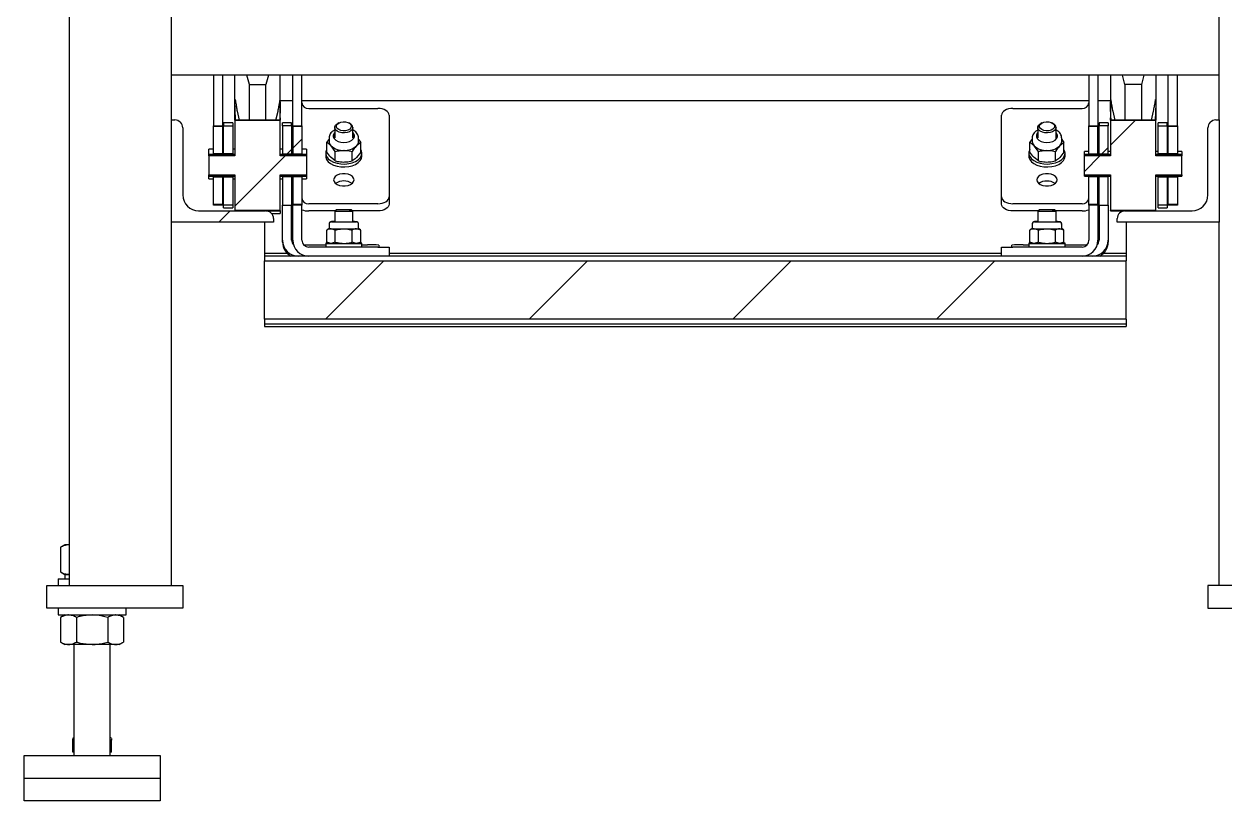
# Model space of a CAD drawing. Header units: millimetres. Extents: x 0 to 11880, y 0 to 8400.
# Drawn here: x 1491 to 2021, y 3836 to 4179 of the extents above; entities that cross this region are included whole.
import ezdxf

# ---------------------------------------------------------------- set-up
doc = ezdxf.new("R2010")
doc.units = ezdxf.units.MM
doc.header["$LTSCALE"] = 20

msp = doc.modelspace()

# ---------------------------------------------------------------- hatches: boundary and pattern name
at = {"linetype": 'Continuous', "lineweight": 18}
h = msp.add_hatch(dxfattribs=at)
h.set_pattern_fill('ANSI31', scale=20, style=0)
edge = h.paths.add_edge_path(flags=0)
edge.add_line((1556.02, 4091.44), (1601.02, 4091.44))
edge.add_line((1601.02, 4091.44), (1601.02, 4092.94))
edge.add_arc((1597.52, 4092.94), 3.5, 0, 90)
edge.add_line((1597.52, 4096.44), (1568.02, 4096.44))
edge.add_arc((1568.02, 4103.44), 7, 180, 270, ccw=False)
edge.add_line((1561.02, 4103.44), (1561.02, 4132.94))
edge.add_arc((1557.52, 4132.94), 3.5, 0, 90)
edge.add_line((1557.52, 4136.44), (1556.02, 4136.44))
edge.add_line((1556.02, 4136.44), (1556.02, 4091.44))
h = msp.add_hatch(dxfattribs=at)
h.set_pattern_fill('ANSI31', scale=20, style=0)
h.paths.add_polyline_path([(1615.52, 4112.22), (1615.52, 4120.64), (1604.02, 4120.64), (1604.02, 4136.31), (1584.02, 4136.31), (1584.02, 4120.64), (1572.52, 4120.64), (1572.52, 4112.22), (1584.02, 4112.22), (1584.02, 4096.55), (1604.02, 4096.55), (1604.02, 4112.22)], flags=0)
h = msp.add_hatch(dxfattribs=at)
h.set_pattern_fill('ANSI31', scale=20, style=0)
h.paths.add_polyline_path([(1958.52, 4120.64), (1958.52, 4112.22), (1970.02, 4112.22), (1970.02, 4096.55), (1990.02, 4096.55), (1990.02, 4112.22), (2001.52, 4112.22), (2001.52, 4120.64), (1990.02, 4120.64), (1990.02, 4136.31), (1970.02, 4136.31), (1970.02, 4120.64)], flags=0)
h = msp.add_hatch(dxfattribs=at)
h.set_pattern_fill('ANSI31', scale=20, style=0)
edge = h.paths.add_edge_path(flags=0)
edge.add_line((2018.02, 4091.44), (2018.02, 4136.44))
edge.add_line((2018.02, 4136.44), (2016.52, 4136.44))
edge.add_arc((2016.52, 4132.94), 3.5, 90, 180)
edge.add_line((2013.02, 4132.94), (2013.02, 4103.44))
edge.add_arc((2006.02, 4103.44), 7, 270, 360, ccw=False)
edge.add_line((2006.02, 4096.44), (1976.52, 4096.44))
edge.add_arc((1976.52, 4092.94), 3.5, 90, 180)
edge.add_line((1973.02, 4092.94), (1973.02, 4091.44))
edge.add_line((1973.02, 4091.44), (2018.02, 4091.44))
h = msp.add_hatch(dxfattribs=at)
h.set_pattern_fill('ANSI31', scale=20, style=0)
h.paths.add_polyline_path([(1574.52, 4121.47), (1578.52, 4121.47), (1578.52, 4133.58), (1574.52, 4133.58)], flags=0)
h = msp.add_hatch(dxfattribs=at)
h.set_pattern_fill('ANSI31', scale=20, style=0)
h.paths.add_polyline_path([(1579.02, 4133.93), (1579.02, 4121.47), (1583.02, 4121.47), (1583.02, 4133.93)], flags=0)
h = msp.add_hatch(dxfattribs=at)
h.set_pattern_fill('ANSI31', scale=20, style=0)
h.paths.add_polyline_path([(1609.02, 4121.47), (1609.02, 4133.93), (1605.02, 4133.93), (1605.02, 4121.47)], flags=0)
h = msp.add_hatch(dxfattribs=at)
h.set_pattern_fill('ANSI31', scale=20, style=0)
h.paths.add_polyline_path([(1609.52, 4133.59), (1609.52, 4121.47), (1613.52, 4121.47), (1613.52, 4133.59)], flags=0)
h = msp.add_hatch(dxfattribs=at)
h.set_pattern_fill('ANSI31', scale=20, style=0)
h.paths.add_polyline_path([(1960.52, 4133.58), (1960.52, 4121.47), (1964.52, 4121.47), (1964.52, 4133.58)], flags=0)
h = msp.add_hatch(dxfattribs=at)
h.set_pattern_fill('ANSI31', scale=20, style=0)
h.paths.add_polyline_path([(1969.02, 4121.47), (1969.02, 4133.93), (1965.02, 4133.93), (1965.02, 4121.47)], flags=0)
h = msp.add_hatch(dxfattribs=at)
h.set_pattern_fill('ANSI31', scale=20, style=0)
h.paths.add_polyline_path([(1995.02, 4121.47), (1995.02, 4133.93), (1991.02, 4133.93), (1991.02, 4121.47)], flags=0)
h = msp.add_hatch(dxfattribs=at)
h.set_pattern_fill('ANSI31', scale=20, style=0)
h.paths.add_polyline_path([(1995.52, 4121.47), (1999.52, 4121.47), (1999.52, 4133.58), (1995.52, 4133.58)], flags=0)
h = msp.add_hatch(dxfattribs=at)
h.set_pattern_fill('ANSI31', scale=20, style=0)
h.paths.add_polyline_path([(1578.52, 4111.39), (1574.52, 4111.39), (1574.52, 4099.27), (1578.52, 4099.27)], flags=0)
h = msp.add_hatch(dxfattribs=at)
h.set_pattern_fill('ANSI31', scale=20, style=0)
h.paths.add_polyline_path([(1579.02, 4098.93), (1583.02, 4098.93), (1583.02, 4111.39), (1579.02, 4111.39)], flags=0)
h = msp.add_hatch(dxfattribs=at)
h.set_pattern_fill('ANSI31', scale=20, style=0)
h.paths.add_polyline_path([(1605.02, 4111.39), (1605.02, 4098.93), (1609.02, 4098.93), (1609.02, 4111.39)], flags=0)
h = msp.add_hatch(dxfattribs=at)
h.set_pattern_fill('ANSI31', scale=20, style=0)
h.paths.add_polyline_path([(1613.52, 4099.27), (1613.52, 4111.39), (1609.52, 4111.39), (1609.52, 4099.27)], flags=0)
h = msp.add_hatch(dxfattribs=at)
h.set_pattern_fill('ANSI31', scale=20, style=0)
h.paths.add_polyline_path([(1964.52, 4099.27), (1964.52, 4111.39), (1960.52, 4111.39), (1960.52, 4099.27)], flags=0)
h = msp.add_hatch(dxfattribs=at)
h.set_pattern_fill('ANSI31', scale=20, style=0)
h.paths.add_polyline_path([(1969.02, 4098.93), (1969.02, 4111.39), (1965.02, 4111.39), (1965.02, 4098.93)], flags=0)
h = msp.add_hatch(dxfattribs=at)
h.set_pattern_fill('ANSI31', scale=20, style=0)
h.paths.add_polyline_path([(1991.02, 4098.93), (1995.02, 4098.93), (1995.02, 4111.39), (1991.02, 4111.39)], flags=0)
h = msp.add_hatch(dxfattribs=at)
h.set_pattern_fill('ANSI31', scale=20, style=0)
h.paths.add_polyline_path([(1999.52, 4111.39), (1995.52, 4111.39), (1995.52, 4099.28), (1999.52, 4099.28)], flags=0)
h = msp.add_hatch(dxfattribs=at)
h.set_pattern_fill('ANSI31', scale=20, style=0)
h.paths.add_polyline_path([(1597.02, 4048.57), (1977.02, 4048.57), (1977.02, 4074.29), (1597.02, 4074.29)], flags=0)

# ---------------------------------------------------------------- linework, layer by layer
at = {"color": 7, "linetype": 'Continuous', "lineweight": 25}
for p, q in [((1511.02, 3931.22), (1511.02, 4571.22)), ((1556.02, 4136.44), (1556.02, 4366.22)), ((2018.02, 4136.44), (2018.02, 4366.22)), ((2018.02, 4156.22), (1556.02, 4156.22)), ((1574.52, 4156.22), (1574.52, 4133.93)), ((1578.52, 4156.22), (1578.52, 4133.93)), ((1584.02, 4144.5), (1584.02, 4156.22)), ((1590.37, 4152.15), (1589.29, 4156.22)), ((1590.37, 4136.43), (1590.37, 4152.15)), ((1590.37, 4152.15), (1597.67, 4152.15)), ((1598.75, 4156.22), (1597.67, 4152.15)), ((1597.67, 4136.43), (1597.67, 4152.15)), ((1604.02, 4144.5), (1604.02, 4156.22)), ((1609.52, 4133.93), (1609.52, 4156.22)), ((1613.52, 4133.93), (1613.52, 4156.22)), ((1960.52, 4156.22), (1960.52, 4133.93)), ((1964.52, 4156.22), (1964.52, 4133.93)), ((1970.02, 4156.22), (1970.02, 4144.5)), ((1976.37, 4152.15), (1975.29, 4156.22)), ((1976.37, 4152.15), (1976.37, 4136.43)), ((1983.67, 4152.15), (1976.37, 4152.15)), ((1984.75, 4156.22), (1983.67, 4152.15)), ((1983.67, 4152.15), (1983.67, 4136.43)), ((1990.02, 4156.22), (1990.02, 4144.5)), ((1995.52, 4133.93), (1995.52, 4156.22)), ((1999.52, 4133.93), (1999.52, 4156.22)), ((1584.02, 4137.43), (1584.02, 4144.5)), ((1609.52, 4144.95), (1604.02, 4144.95)), ((1604.02, 4137.43), (1604.02, 4144.5)), ((1960.52, 4144.95), (1613.52, 4144.95)), ((1616.52, 4141.54), (1647.02, 4141.54)), ((1927.02, 4141.54), (1957.52, 4141.54)), ((1970.02, 4144.95), (1964.52, 4144.95)), ((1970.02, 4144.5), (1970.02, 4137.43)), ((1990.02, 4144.5), (1990.02, 4137.43)), ((1556.02, 4091.44), (1556.02, 4136.44)), ((1556.02, 4136.44), (1557.52, 4136.44)), ((1584.02, 4137.43), (1584.06, 4136.43)), ((1584.02, 4136.43), (1584.02, 4137.43)), ((1604.02, 4136.43), (1584.02, 4136.43)), ((1584.02, 4136.31), (1584.02, 4136.43)), ((1584.02, 4136.31), (1604.02, 4136.31)), ((1584.02, 4136.31), (1584.02, 4120.64)), ((1585.01, 4140.34), (1585.92, 4136.43)), ((1602.11, 4136.43), (1603.03, 4140.34)), ((1603.98, 4136.43), (1604.02, 4137.43)), ((1604.02, 4137.43), (1604.02, 4136.43)), ((1604.02, 4136.43), (1604.02, 4136.31)), ((1604.02, 4120.64), (1604.02, 4136.31)), ((1652.02, 4138.54), (1652.02, 4102.53)), ((1922.02, 4102.53), (1922.02, 4138.54)), ((1970.02, 4137.43), (1970.06, 4136.43)), ((1970.02, 4136.43), (1970.02, 4137.43)), ((1990.02, 4136.43), (1970.02, 4136.43)), ((1970.02, 4136.31), (1970.02, 4136.43)), ((1970.02, 4136.31), (1990.02, 4136.31)), ((1970.02, 4136.31), (1970.02, 4120.64)), ((1971.01, 4140.34), (1971.92, 4136.43)), ((1988.11, 4136.43), (1989.03, 4140.34)), ((1989.98, 4136.43), (1990.02, 4137.43)), ((1990.02, 4137.43), (1990.02, 4136.43)), ((1990.02, 4136.43), (1990.02, 4136.31)), ((1990.02, 4120.64), (1990.02, 4136.31)), ((2016.52, 4136.44), (2018.02, 4136.44)), ((2018.02, 4136.44), (2018.02, 4091.44)), ((1561.02, 4132.94), (1561.02, 4103.44)), ((1574.52, 4133.93), (1578.52, 4133.93)), ((1574.52, 4133.58), (1574.52, 4133.93)), ((1578.52, 4133.58), (1574.52, 4133.58)), ((1574.52, 4121.47), (1574.52, 4133.58)), ((1578.52, 4133.93), (1578.52, 4133.58)), ((1578.52, 4133.58), (1578.52, 4121.47)), ((1583.02, 4135.25), (1579.02, 4135.25)), ((1579.02, 4135.25), (1579.02, 4133.93)), ((1579.02, 4135.25), (1579.02, 4135.25)), ((1579.02, 4133.93), (1583.02, 4133.93)), ((1579.02, 4121.47), (1579.02, 4133.93)), ((1583.02, 4135.25), (1583.02, 4133.93)), ((1583.02, 4135.25), (1583.02, 4135.25)), ((1583.02, 4133.93), (1583.02, 4121.47)), ((1609.02, 4135.25), (1605.02, 4135.25)), ((1605.02, 4133.93), (1605.02, 4135.25)), ((1605.02, 4135.25), (1605.02, 4135.25)), ((1609.02, 4133.93), (1605.02, 4133.93)), ((1605.02, 4133.93), (1605.02, 4121.47)), ((1609.02, 4133.93), (1609.02, 4135.25)), ((1609.02, 4135.25), (1609.02, 4135.25)), ((1609.02, 4133.93), (1609.02, 4121.47)), ((1609.52, 4133.93), (1613.52, 4133.93)), ((1609.52, 4133.59), (1609.52, 4133.93)), ((1613.52, 4133.59), (1609.52, 4133.59)), ((1609.52, 4133.59), (1609.52, 4121.47)), ((1613.52, 4133.93), (1613.52, 4133.59)), ((1613.52, 4133.59), (1613.52, 4121.47)), ((1628.02, 4132.27), (1627.76, 4131.9)), ((1628.02, 4133.1), (1628.02, 4128.6)), ((1629.83, 4135.14), (1629.38, 4134.9)), ((1634.66, 4134.9), (1634.21, 4135.14)), ((1636.02, 4128.6), (1636.02, 4133.1)), ((1636.28, 4131.9), (1636.02, 4132.27)), ((1938.02, 4132.28), (1937.74, 4131.88)), ((1938.02, 4133.1), (1938.02, 4128.6)), ((1939.83, 4135.14), (1939.38, 4134.9)), ((1944.66, 4134.9), (1944.21, 4135.14)), ((1946.02, 4128.6), (1946.02, 4133.1)), ((1946.3, 4131.88), (1946.02, 4132.28)), ((1960.52, 4133.93), (1964.52, 4133.93)), ((1960.52, 4133.58), (1960.52, 4133.93)), ((1964.52, 4133.58), (1960.52, 4133.58)), ((1960.52, 4121.47), (1960.52, 4133.58)), ((1964.52, 4133.93), (1964.52, 4133.58)), ((1964.52, 4121.47), (1964.52, 4133.58)), ((1969.02, 4135.26), (1965.02, 4135.26)), ((1965.02, 4135.25), (1965.02, 4135.26)), ((1965.02, 4135.25), (1965.02, 4133.93)), ((1969.02, 4133.93), (1965.02, 4133.93)), ((1965.02, 4121.47), (1965.02, 4133.93)), ((1969.02, 4135.26), (1969.02, 4135.25)), ((1969.02, 4135.25), (1969.02, 4133.93)), ((1969.02, 4121.47), (1969.02, 4133.93)), ((1995.02, 4135.26), (1991.02, 4135.26)), ((1991.02, 4135.25), (1991.02, 4135.26)), ((1991.02, 4133.93), (1991.02, 4135.25)), ((1991.02, 4133.93), (1995.02, 4133.93)), ((1991.02, 4121.47), (1991.02, 4133.93)), ((1995.02, 4135.26), (1995.02, 4135.25)), ((1995.02, 4133.93), (1995.02, 4135.25)), ((1995.02, 4133.93), (1995.02, 4121.47)), ((1995.52, 4133.93), (1999.52, 4133.93)), ((1995.52, 4133.58), (1995.52, 4133.93)), ((1995.52, 4121.47), (1995.52, 4133.58)), ((1999.52, 4133.58), (1995.52, 4133.58)), ((1999.52, 4133.93), (1999.52, 4133.58)), ((1999.52, 4133.58), (1999.52, 4121.47)), ((2013.02, 4103.44), (2013.02, 4132.94)), ((1624.51, 4126.5), (1625.52, 4127.8)), ((1624.51, 4122.28), (1624.51, 4126.5)), ((1625.52, 4128.6), (1625.52, 4126.97)), ((1628.27, 4122.6), (1626.39, 4125.02)), ((1639.52, 4126.5), (1637.65, 4125.02)), ((1638.52, 4126.97), (1638.52, 4128.6)), ((1638.52, 4127.81), (1639.52, 4126.5)), ((1639.52, 4122.28), (1639.52, 4126.5)), ((1934.51, 4126.5), (1935.52, 4127.8)), ((1934.51, 4122.28), (1934.51, 4126.5)), ((1935.52, 4128.6), (1935.52, 4126.97)), ((1938.27, 4122.6), (1936.39, 4125.02)), ((1949.52, 4126.5), (1947.65, 4125.02)), ((1948.52, 4126.97), (1948.52, 4128.6)), ((1948.52, 4127.81), (1949.52, 4126.5)), ((1949.52, 4122.28), (1949.52, 4126.5)), ((1574.52, 4123.59), (1572.52, 4123.59)), ((1572.52, 4121.18), (1572.52, 4123.59)), ((1584.02, 4121.18), (1572.52, 4121.18)), ((1572.52, 4120.64), (1572.52, 4121.18)), ((1572.52, 4120.64), (1572.52, 4112.22)), ((1584.02, 4120.64), (1572.52, 4120.64)), ((1578.52, 4121.47), (1574.52, 4121.47)), ((1574.52, 4121.18), (1574.52, 4121.47)), ((1579.02, 4123.59), (1578.52, 4123.59)), ((1578.52, 4121.18), (1578.52, 4121.47)), ((1583.02, 4121.47), (1579.02, 4121.47)), ((1579.02, 4121.18), (1579.02, 4121.47)), ((1584.02, 4123.59), (1583.02, 4123.59)), ((1583.02, 4121.18), (1583.02, 4121.47)), ((1605.02, 4123.59), (1604.02, 4123.59)), ((1615.52, 4121.18), (1604.02, 4121.18)), ((1615.52, 4120.64), (1604.02, 4120.64)), ((1605.02, 4121.18), (1605.02, 4121.47)), ((1605.02, 4121.47), (1609.02, 4121.47)), ((1609.52, 4123.59), (1609.02, 4123.59)), ((1609.02, 4121.18), (1609.02, 4121.47)), ((1609.52, 4121.47), (1613.52, 4121.47)), ((1609.52, 4121.18), (1609.52, 4121.47)), ((1615.52, 4123.59), (1613.52, 4123.59)), ((1613.52, 4121.18), (1613.52, 4121.47)), ((1615.52, 4123.59), (1615.52, 4122.64)), ((1615.52, 4122.64), (1615.52, 4121.18)), ((1615.52, 4121.18), (1615.52, 4120.64)), ((1615.52, 4120.64), (1615.52, 4112.22)), ((1624.02, 4121.82), (1624.02, 4120.54)), ((1628.27, 4118.38), (1626.39, 4119.86)), ((1628.27, 4118.38), (1628.27, 4122.6)), ((1635.77, 4118.38), (1635.77, 4122.6)), ((1639.52, 4122.28), (1637.65, 4119.86)), ((1640.02, 4120.54), (1640.02, 4121.82)), ((1934.02, 4121.82), (1934.02, 4120.54)), ((1938.27, 4118.38), (1936.39, 4119.86)), ((1938.27, 4118.38), (1938.27, 4122.6)), ((1945.77, 4118.38), (1945.77, 4122.6)), ((1949.52, 4122.28), (1947.65, 4119.86)), ((1950.02, 4120.54), (1950.02, 4121.82)), ((1960.52, 4122.54), (1958.52, 4122.54)), ((1958.52, 4122.54), (1958.52, 4122.54)), ((1958.52, 4121.18), (1958.52, 4122.54)), ((1970.02, 4121.18), (1958.52, 4121.18)), ((1958.52, 4120.64), (1958.52, 4121.18)), ((1970.02, 4120.64), (1958.52, 4120.64)), ((1958.52, 4112.22), (1958.52, 4120.64)), ((1960.52, 4121.47), (1964.52, 4121.47)), ((1960.52, 4121.47), (1960.52, 4121.18)), ((1965.02, 4122.54), (1964.52, 4122.54)), ((1964.52, 4121.47), (1964.52, 4121.18)), ((1965.02, 4121.47), (1969.02, 4121.47)), ((1965.02, 4121.47), (1965.02, 4121.18)), ((1970.02, 4122.54), (1969.02, 4122.54)), ((1969.02, 4121.47), (1969.02, 4121.18)), ((1991.02, 4122.54), (1990.02, 4122.54)), ((2001.52, 4121.18), (1990.02, 4121.18)), ((2001.52, 4120.64), (1990.02, 4120.64)), ((1995.02, 4121.47), (1991.02, 4121.47)), ((1991.02, 4121.47), (1991.02, 4121.18)), ((1995.52, 4122.54), (1995.02, 4122.54)), ((1995.02, 4121.47), (1995.02, 4121.18)), ((1999.52, 4121.47), (1995.52, 4121.47)), ((1995.52, 4121.47), (1995.52, 4121.18)), ((2001.52, 4122.54), (1999.52, 4122.54)), ((1999.52, 4121.47), (1999.52, 4121.18)), ((2001.52, 4122.54), (2001.52, 4121.18)), ((2001.52, 4121.18), (2001.52, 4120.64)), ((2001.52, 4112.22), (2001.52, 4120.64)), ((1572.52, 4112.22), (1584.02, 4112.22)), ((1572.52, 4111.68), (1572.52, 4112.22)), ((1572.52, 4111.68), (1584.02, 4111.68)), ((1572.52, 4110.43), (1572.52, 4111.68)), ((1572.52, 4110.43), (1574.52, 4110.43)), ((1574.52, 4111.39), (1574.52, 4111.68)), ((1574.52, 4111.39), (1578.52, 4111.39)), ((1574.52, 4099.27), (1574.52, 4111.39)), ((1578.52, 4111.39), (1578.52, 4111.68)), ((1578.52, 4111.39), (1578.52, 4099.27)), ((1578.52, 4110.43), (1579.02, 4110.43)), ((1579.02, 4111.39), (1579.02, 4111.68)), ((1579.02, 4111.39), (1583.02, 4111.39)), ((1579.02, 4098.93), (1579.02, 4111.39)), ((1583.02, 4111.39), (1583.02, 4111.68)), ((1583.02, 4111.39), (1583.02, 4098.93)), ((1583.02, 4110.43), (1584.02, 4110.43)), ((1584.02, 4112.22), (1584.02, 4096.55)), ((1604.02, 4112.22), (1615.52, 4112.22)), ((1604.02, 4096.55), (1604.02, 4112.22)), ((1604.02, 4111.68), (1615.52, 4111.68)), ((1604.02, 4110.43), (1605.02, 4110.43)), ((1605.02, 4111.39), (1605.02, 4111.68)), ((1609.02, 4111.39), (1605.02, 4111.39)), ((1605.02, 4111.39), (1605.02, 4098.93)), ((1609.02, 4111.39), (1609.02, 4111.68)), ((1609.02, 4111.39), (1609.02, 4098.93)), ((1609.02, 4110.43), (1609.52, 4110.43)), ((1609.52, 4111.39), (1609.52, 4111.68)), ((1613.52, 4111.39), (1609.52, 4111.39)), ((1609.52, 4111.39), (1609.52, 4099.27)), ((1613.52, 4111.39), (1613.52, 4111.68)), ((1613.52, 4111.39), (1613.52, 4099.27)), ((1613.52, 4110.43), (1615.52, 4110.43)), ((1615.52, 4112.22), (1615.52, 4111.68)), ((1615.52, 4111.68), (1615.52, 4110.43)), ((1958.52, 4112.22), (1970.02, 4112.22)), ((1958.52, 4111.68), (1958.52, 4112.22)), ((1958.52, 4111.68), (1970.02, 4111.68)), ((1960.52, 4111.68), (1960.52, 4111.39)), ((1964.52, 4111.39), (1960.52, 4111.39)), ((1960.52, 4099.27), (1960.52, 4111.39)), ((1964.52, 4111.68), (1964.52, 4111.39)), ((1964.52, 4099.27), (1964.52, 4111.39)), ((1965.02, 4111.68), (1965.02, 4111.39)), ((1969.02, 4111.39), (1965.02, 4111.39)), ((1965.02, 4098.93), (1965.02, 4111.39)), ((1969.02, 4111.68), (1969.02, 4111.39)), ((1969.02, 4098.93), (1969.02, 4111.39)), ((1970.02, 4112.22), (1970.02, 4096.55)), ((1990.02, 4112.22), (2001.52, 4112.22)), ((1990.02, 4096.55), (1990.02, 4112.22)), ((1990.02, 4111.68), (2001.52, 4111.68)), ((1991.02, 4111.68), (1991.02, 4111.39)), ((1991.02, 4111.39), (1995.02, 4111.39)), ((1991.02, 4098.93), (1991.02, 4111.39)), ((1995.02, 4111.68), (1995.02, 4111.39)), ((1995.02, 4111.39), (1995.02, 4098.93)), ((1995.52, 4111.68), (1995.52, 4111.39)), ((1995.52, 4099.28), (1995.52, 4111.39)), ((1995.52, 4111.39), (1999.52, 4111.39)), ((1999.52, 4111.68), (1999.52, 4111.39)), ((1999.52, 4111.39), (1999.52, 4099.28)), ((2001.52, 4112.22), (2001.52, 4111.68)), ((1574.52, 4099.27), (1578.52, 4099.27)), ((1574.52, 4098.93), (1574.52, 4099.27)), ((1578.52, 4098.93), (1574.52, 4098.93)), ((1578.52, 4099.27), (1578.52, 4098.93)), ((1583.02, 4098.93), (1579.02, 4098.93)), ((1579.02, 4097.71), (1579.02, 4098.93)), ((1583.02, 4098.93), (1583.02, 4097.71)), ((1605.02, 4098.93), (1609.02, 4098.93)), ((1605.02, 4083.43), (1605.02, 4098.93)), ((1609.02, 4083.43), (1609.02, 4098.93)), ((1609.52, 4099.27), (1613.52, 4099.27)), ((1609.52, 4098.93), (1609.52, 4099.27)), ((1613.52, 4098.93), (1609.52, 4098.93)), ((1609.52, 4083.43), (1609.52, 4098.93)), ((1613.52, 4099.27), (1613.52, 4098.93)), ((1613.52, 4083.43), (1613.52, 4098.93)), ((1647.02, 4099.53), (1616.52, 4099.53)), ((1652.02, 4102.53), (1652.02, 4099.33)), ((1922.02, 4099.33), (1922.02, 4102.53)), ((1957.52, 4099.53), (1927.02, 4099.53)), ((1960.52, 4099.27), (1964.52, 4099.27)), ((1960.52, 4098.93), (1960.52, 4099.27)), ((1964.52, 4098.93), (1960.52, 4098.93)), ((1960.52, 4098.93), (1960.52, 4083.43)), ((1964.52, 4099.27), (1964.52, 4098.93)), ((1964.52, 4098.93), (1964.52, 4083.43)), ((1965.02, 4098.93), (1969.02, 4098.93)), ((1965.02, 4098.93), (1965.02, 4083.43)), ((1969.02, 4098.93), (1969.02, 4083.43)), ((1995.02, 4098.93), (1991.02, 4098.93)), ((1991.02, 4097.71), (1991.02, 4098.93)), ((1995.02, 4098.93), (1995.02, 4097.71)), ((1995.52, 4099.28), (1999.52, 4099.28)), ((1995.52, 4098.93), (1995.52, 4099.28)), ((1999.52, 4098.93), (1995.52, 4098.93)), ((1999.52, 4099.28), (1999.52, 4098.93)), ((1568.02, 4096.44), (1597.52, 4096.44)), ((1579.02, 4097.71), (1583.02, 4097.71)), ((1604.02, 4096.55), (1584.02, 4096.55)), ((1584.02, 4096.44), (1584.02, 4096.55)), ((1597.78, 4096.43), (1604.02, 4096.43)), ((1600.21, 4095.18), (1604.02, 4095.18)), ((1604.02, 4096.55), (1604.02, 4096.43)), ((1604.02, 4096.43), (1604.02, 4095.18)), ((1628.15, 4096.33), (1616.52, 4096.33)), ((1628.71, 4096.89), (1628.02, 4096.2)), ((1628.71, 4096.83), (1628.02, 4096.14)), ((1628.02, 4096.2), (1628.02, 4096.14)), ((1628.02, 4096.14), (1628.02, 4091.53)), ((1636.02, 4096.14), (1628.02, 4096.14)), ((1635.33, 4096.83), (1628.71, 4096.83)), ((1636.02, 4096.2), (1635.33, 4096.89)), ((1636.02, 4096.14), (1635.33, 4096.83)), ((1647.02, 4096.33), (1635.89, 4096.33)), ((1636.02, 4096.2), (1635.97, 4096.18)), ((1636.02, 4096.14), (1636.02, 4096.2)), ((1636.02, 4096.2), (1636.02, 4096.2)), ((1636.02, 4091.53), (1636.02, 4096.14)), ((1938.15, 4096.33), (1927.02, 4096.33)), ((1938.71, 4096.89), (1938.02, 4096.2)), ((1938.71, 4096.83), (1938.02, 4096.14)), ((1938.02, 4096.2), (1938.02, 4096.14)), ((1938.02, 4096.14), (1938.02, 4091.53)), ((1946.02, 4096.14), (1938.02, 4096.14)), ((1945.33, 4096.83), (1938.71, 4096.83)), ((1946.02, 4096.2), (1945.33, 4096.89)), ((1946.02, 4096.14), (1945.33, 4096.83)), ((1957.52, 4096.33), (1945.89, 4096.33)), ((1946.02, 4096.2), (1945.97, 4096.18)), ((1946.02, 4096.14), (1946.02, 4096.2)), ((1946.02, 4096.2), (1946.02, 4096.2)), ((1946.02, 4091.53), (1946.02, 4096.14)), ((1990.02, 4096.55), (1970.02, 4096.55)), ((1970.02, 4096.43), (1970.02, 4096.55)), ((1970.02, 4096.43), (1976.25, 4096.43)), ((1976.52, 4096.44), (2006.02, 4096.44)), ((1990.02, 4096.55), (1990.02, 4096.44)), ((1991.02, 4097.71), (1995.02, 4097.71)), ((1601.02, 4091.44), (1556.02, 4091.44)), ((1556.02, 3931.22), (1556.02, 4091.44)), ((1597.02, 4091.44), (1597.02, 4090.93)), ((1597.02, 4090.93), (1597.02, 4082.53)), ((1601.02, 4092.94), (1601.02, 4091.44)), ((1625.52, 4088.47), (1624.51, 4087.89)), ((1624.51, 4082.61), (1624.51, 4087.89)), ((1625.52, 4088.54), (1624.68, 4088.05)), ((1625.52, 4090.57), (1625.52, 4090.51)), ((1625.52, 4090.51), (1625.52, 4088.47)), ((1625.52, 4088.47), (1626.39, 4088.47)), ((1626.39, 4088.47), (1632.02, 4088.47)), ((1628.27, 4087.89), (1626.39, 4088.47)), ((1626.54, 4091.53), (1632.02, 4091.53)), ((1628.27, 4082.61), (1628.27, 4087.89)), ((1632.02, 4091.53), (1637.5, 4091.53)), ((1632.02, 4088.47), (1637.65, 4088.47)), ((1635.77, 4082.61), (1635.77, 4087.89)), ((1637.65, 4088.47), (1638.52, 4088.47)), ((1639.52, 4087.89), (1637.65, 4088.47)), ((1638.52, 4090.51), (1638.52, 4090.57)), ((1638.52, 4088.47), (1638.52, 4090.51)), ((1639.36, 4088.05), (1638.52, 4088.54)), ((1639.52, 4087.89), (1638.52, 4088.47)), ((1639.52, 4082.61), (1639.52, 4087.89)), ((1935.52, 4088.47), (1934.51, 4087.89)), ((1934.51, 4082.61), (1934.51, 4087.89)), ((1935.52, 4088.54), (1934.68, 4088.05)), ((1935.52, 4090.57), (1935.52, 4090.51)), ((1935.52, 4090.51), (1935.52, 4088.47)), ((1935.52, 4088.47), (1936.39, 4088.47)), ((1936.39, 4088.47), (1942.02, 4088.47)), ((1938.27, 4087.89), (1936.39, 4088.47)), ((1936.54, 4091.53), (1942.02, 4091.53)), ((1938.27, 4082.61), (1938.27, 4087.89)), ((1942.02, 4091.53), (1947.5, 4091.53)), ((1942.02, 4088.47), (1947.65, 4088.47)), ((1945.77, 4082.61), (1945.77, 4087.89)), ((1947.65, 4088.47), (1948.52, 4088.47)), ((1949.52, 4087.89), (1947.65, 4088.47)), ((1948.52, 4090.51), (1948.52, 4090.57)), ((1948.52, 4088.47), (1948.52, 4090.51)), ((1949.36, 4088.05), (1948.52, 4088.54)), ((1949.52, 4087.89), (1948.52, 4088.47)), ((1949.52, 4082.61), (1949.52, 4087.89)), ((1973.02, 4091.44), (1973.02, 4092.94)), ((2018.02, 4091.44), (1973.02, 4091.44)), ((1977.02, 4091.44), (1977.02, 4090.93)), ((1977.02, 4090.93), (1977.02, 4082.53)), ((2018.02, 3931.22), (2018.02, 4091.44)), ((1597.02, 4082.53), (1597.02, 4077.63)), ((1605.02, 4082.6), (1605.02, 4083.43)), ((1624.51, 4082.61), (1625.52, 4082.03)), ((1628.27, 4082.61), (1626.39, 4082.03)), ((1639.52, 4082.61), (1637.65, 4082.03)), ((1638.52, 4082.03), (1639.52, 4082.61)), ((1934.51, 4082.61), (1935.52, 4082.03)), ((1938.27, 4082.61), (1936.39, 4082.03)), ((1949.52, 4082.61), (1947.65, 4082.03)), ((1948.52, 4082.03), (1949.52, 4082.61)), ((1969.02, 4083.43), (1969.02, 4082.6)), ((1977.02, 4082.53), (1977.02, 4077.63)), ((1607.09, 4077.63), (1597.02, 4077.63)), ((1597.02, 4077.63), (1597.02, 4076.43)), ((1597.02, 4077.63), (1597.02, 4077.63)), ((1614.32, 4081.39), (1624.02, 4081.39)), ((1647.02, 4080.43), (1616.52, 4080.43)), ((1624.02, 4082.09), (1624.02, 4082.03)), ((1624.02, 4082.03), (1624.02, 4080.43)), ((1624.02, 4082.03), (1640.02, 4082.03)), ((1640.02, 4082.03), (1640.02, 4082.09)), ((1640.02, 4080.43), (1640.02, 4082.03)), ((1640.02, 4081.39), (1642.52, 4081.39)), ((1647.02, 4080.43), (1652.02, 4080.43)), ((1647.52, 4081.27), (1647.52, 4080.43)), ((1652.02, 4080.43), (1652.02, 4076.43)), ((1922.02, 4077.63), (1652.02, 4077.63)), ((1922.02, 4076.43), (1922.02, 4080.43)), ((1922.02, 4080.43), (1927.02, 4080.43)), ((1926.52, 4080.43), (1926.52, 4081.27)), ((1957.52, 4080.43), (1927.02, 4080.43)), ((1931.52, 4081.39), (1934.02, 4081.39)), ((1934.02, 4082.09), (1934.02, 4082.03)), ((1934.02, 4082.03), (1934.02, 4080.43)), ((1934.02, 4082.03), (1950.02, 4082.03)), ((1950.02, 4082.03), (1950.02, 4082.09)), ((1950.02, 4080.43), (1950.02, 4082.03)), ((1950.02, 4081.39), (1959.72, 4081.39)), ((1977.02, 4077.63), (1966.95, 4077.63)), ((1977.02, 4077.63), (1977.02, 4076.43)), ((1977.02, 4077.63), (1977.02, 4077.63)), ((1977.02, 4076.43), (1597.02, 4076.43)), ((1597.02, 4076.43), (1597.02, 4074.29)), ((1597.02, 4048.57), (1597.02, 4074.29)), ((1597.02, 4074.29), (1977.02, 4074.29)), ((1977.02, 4076.43), (1977.02, 4074.29)), ((1977.02, 4048.57), (1977.02, 4074.29)), ((1977.02, 4048.57), (1597.02, 4048.57)), ((1597.02, 4048.57), (1597.02, 4046.43)), ((1597.02, 4046.43), (1597.02, 4045.37)), ((1977.02, 4046.43), (1597.02, 4046.43)), ((1977.02, 4048.57), (1977.02, 4046.43)), ((1977.02, 4046.43), (1977.02, 4045.37)), ((1597.02, 4045.37), (1977.02, 4045.37)), ((1509.02, 3949.12), (1507.16, 3948.05)), ((1507.16, 3948.05), (1507.16, 3937.19)), ((1510.63, 3949.12), (1509.02, 3949.12)), ((1511.02, 3949.05), (1510.63, 3949.12)), ((1511.02, 3949.12), (1510.63, 3949.12)), ((1506.02, 3934.22), (1506.02, 3931.22)), ((1506.02, 3934.22), (1511.02, 3934.22)), ((1507.16, 3937.19), (1509.02, 3936.12)), ((1509.02, 3936.12), (1509.02, 3934.22)), ((1510.63, 3936.12), (1509.02, 3936.12)), ((1509.02, 3936.12), (1511.02, 3936.12)), ((1511.02, 3936.12), (1510.63, 3936.12)), ((1501.02, 3921.22), (1501.02, 3931.22)), ((1501.02, 3931.22), (1561.02, 3931.22)), ((1561.02, 3931.22), (1561.02, 3921.22)), ((2073.02, 3931.22), (2013.02, 3931.22)), ((2013.02, 3931.22), (2013.02, 3921.22)), ((1561.02, 3921.22), (1501.02, 3921.22)), ((1506.02, 3921.22), (1506.02, 3918.22)), ((1536.02, 3918.22), (1536.02, 3921.22)), ((2013.02, 3921.22), (2073.02, 3921.22)), ((1506.02, 3918.22), (1536.02, 3918.22)), ((1509.02, 3918.22), (1507.16, 3917.15)), ((1507.16, 3917.15), (1507.16, 3906.29)), ((1514.09, 3917.15), (1514.09, 3906.29)), ((1527.95, 3917.15), (1527.95, 3906.29)), ((1534.88, 3917.15), (1533.02, 3918.22)), ((1534.88, 3917.15), (1534.88, 3906.29)), ((1507.16, 3906.29), (1509.02, 3905.22)), ((1510.63, 3905.22), (1509.02, 3905.22)), ((1521.02, 3905.22), (1510.63, 3905.22)), ((1513.02, 3905.22), (1513.02, 3856.22)), ((1531.41, 3905.22), (1521.02, 3905.22)), ((1529.02, 3856.22), (1529.02, 3905.22)), ((1533.02, 3905.22), (1531.41, 3905.22)), ((1533.02, 3905.22), (1534.88, 3906.29)), ((1512.79, 3864.02), (1512.52, 3863.86)), ((1513.02, 3863.24), (1512.52, 3863.1)), ((1512.52, 3857.77), (1512.52, 3863.1)), ((1513.02, 3864.02), (1512.79, 3864.02)), ((1529.25, 3864.02), (1529.02, 3864.02)), ((1529.52, 3863.1), (1529.02, 3863.23)), ((1529.52, 3863.86), (1529.25, 3864.02)), ((1529.52, 3857.77), (1529.52, 3863.1)), ((1491.02, 3846.22), (1491.02, 3856.22)), ((1491.02, 3856.22), (1521.02, 3856.22)), ((1513.02, 3857.77), (1512.52, 3857.77)), ((1521.02, 3856.22), (1551.02, 3856.22)), ((1529.52, 3857.77), (1529.02, 3857.77)), ((1551.02, 3856.22), (1551.02, 3846.22)), ((1491.02, 3836.22), (1491.02, 3846.22)), ((1491.02, 3846.22), (1551.02, 3846.22)), ((1551.02, 3846.22), (1551.02, 3836.22)), ((1551.02, 3836.22), (1491.02, 3836.22))]:
    msp.add_line(p, q, dxfattribs=at)
at = {"color": 7, "linetype": 'Continuous', "lineweight": 25, "flags": 128}
for points in [[(1652.02, 4138.54), (1651.92, 4139.12), (1651.64, 4139.69), (1651.18, 4140.21), (1650.55, 4140.66), (1649.8, 4141.03), (1648.93, 4141.31), (1647.99, 4141.48), (1647.02, 4141.54)], [(1927.02, 4141.54), (1926.04, 4141.48), (1925.11, 4141.31), (1924.24, 4141.04), (1923.48, 4140.66), (1922.86, 4140.21), (1922.4, 4139.69), (1922.12, 4139.13), (1922.02, 4138.54)], [(1635.33, 4133.65), (1635.15, 4133.01), (1634.63, 4132.43), (1633.83, 4131.99), (1632.83, 4131.73), (1631.75, 4131.67), (1630.69, 4131.83), (1629.78, 4132.19), (1629.11, 4132.71), (1628.75, 4133.33), (1628.75, 4133.98), (1629.11, 4134.6), (1629.78, 4135.11), (1630.69, 4135.47), (1631.75, 4135.63), (1632.83, 4135.58), (1633.83, 4135.32), (1634.63, 4134.87), (1635.15, 4134.3), (1635.33, 4133.65)], [(1945.33, 4133.65), (1945.15, 4133.01), (1944.63, 4132.43), (1943.83, 4131.99), (1942.83, 4131.73), (1941.75, 4131.67), (1940.69, 4131.83), (1939.78, 4132.19), (1939.11, 4132.71), (1938.75, 4133.33), (1938.75, 4133.98), (1939.11, 4134.6), (1939.78, 4135.11), (1940.69, 4135.47), (1941.75, 4135.63), (1942.83, 4135.58), (1943.83, 4135.32), (1944.63, 4134.87), (1945.15, 4134.3), (1945.33, 4133.65)], [(1628.02, 4130.91), (1627.73, 4130.59), (1627.35, 4129.82), (1627.35, 4129.01), (1627.73, 4128.24), (1628.46, 4127.56), (1629.47, 4127.03), (1630.69, 4126.7), (1632.02, 4126.58)], [(1636.02, 4133.1), (1635.84, 4132.39), (1635.32, 4131.75), (1634.51, 4131.22), (1633.48, 4130.87), (1632.32, 4130.71), (1631.13, 4130.76), (1630.02, 4131.02), (1629.09, 4131.47), (1628.42, 4132.06), (1628.06, 4132.74), (1628.06, 4133.46), (1628.42, 4134.14), (1629.09, 4134.73), (1629.38, 4134.9)], [(1632.02, 4126.58), (1633.35, 4126.7), (1634.57, 4127.03), (1635.58, 4127.56), (1636.31, 4128.24), (1636.69, 4129.01), (1636.69, 4129.82), (1636.31, 4130.59), (1636.02, 4130.91)], [(1938.02, 4130.91), (1937.73, 4130.59), (1937.35, 4129.82), (1937.35, 4129.01), (1937.73, 4128.24), (1938.46, 4127.56), (1939.47, 4127.03), (1940.69, 4126.7), (1942.02, 4126.58)], [(1946.02, 4133.1), (1945.84, 4132.39), (1945.32, 4131.75), (1944.51, 4131.22), (1943.48, 4130.87), (1942.32, 4130.71), (1941.13, 4130.76), (1940.02, 4131.02), (1939.09, 4131.47), (1938.42, 4132.06), (1938.06, 4132.74), (1938.06, 4133.46), (1938.42, 4134.14), (1939.09, 4134.73), (1939.38, 4134.9)], [(1942.02, 4126.58), (1943.35, 4126.7), (1944.57, 4127.03), (1945.58, 4127.56), (1946.31, 4128.24), (1946.69, 4129.01), (1946.69, 4129.82), (1946.31, 4130.59), (1946.02, 4130.91)], [(1628.02, 4130.1), (1627.73, 4129.77), (1627.35, 4129.01)], [(1636.68, 4129.01), (1636.31, 4129.77), (1636.02, 4130.1)], [(1938.02, 4130.1), (1937.73, 4129.77), (1937.35, 4129.01)], [(1946.68, 4129.01), (1946.31, 4129.77), (1946.02, 4130.1)], [(1624.02, 4120.54), (1624.07, 4120.02), (1624.44, 4119), (1625.16, 4118.06), (1626.21, 4117.23), (1627.53, 4116.56), (1629.06, 4116.08), (1630.72, 4115.8), (1632.45, 4115.74), (1634.16, 4115.91), (1635.77, 4116.29), (1637.2, 4116.88), (1638.39, 4117.63), (1639.28, 4118.52), (1639.83, 4119.5), (1640.02, 4120.54)], [(1624.51, 4123.48), (1624.44, 4123.35), (1624.07, 4122.33), (1624.07, 4121.3), (1624.44, 4120.28), (1625.16, 4119.34), (1626.21, 4118.51), (1627.53, 4117.84), (1629.06, 4117.35), (1630.72, 4117.08), (1632.45, 4117.02), (1634.16, 4117.19), (1635.77, 4117.57), (1637.2, 4118.16), (1638.39, 4118.91), (1639.28, 4119.8), (1639.83, 4120.78), (1640.02, 4121.82), (1640.02, 4121.82)], [(1640.02, 4121.82), (1639.83, 4122.85), (1639.52, 4123.48)], [(1934.02, 4120.54), (1934.07, 4120.02), (1934.44, 4119), (1935.16, 4118.06), (1936.21, 4117.23), (1937.53, 4116.56), (1939.06, 4116.08), (1940.72, 4115.8), (1942.45, 4115.74), (1944.16, 4115.91), (1945.77, 4116.29), (1947.2, 4116.88), (1948.39, 4117.63), (1949.28, 4118.52), (1949.83, 4119.5), (1950.02, 4120.54)], [(1934.51, 4123.48), (1934.44, 4123.35), (1934.07, 4122.33), (1934.07, 4121.3), (1934.44, 4120.28), (1935.16, 4119.34), (1936.21, 4118.51), (1937.53, 4117.84), (1939.06, 4117.35), (1940.72, 4117.08), (1942.45, 4117.02), (1944.16, 4117.19), (1945.77, 4117.57), (1947.2, 4118.16), (1948.39, 4118.91), (1949.28, 4119.8), (1949.83, 4120.78), (1950.02, 4121.82), (1950.02, 4121.82)], [(1950.02, 4121.82), (1949.83, 4122.85), (1949.52, 4123.48)], [(1627.52, 4110.03), (1627.7, 4109.27), (1628.23, 4108.57), (1629.07, 4107.99), (1630.15, 4107.57), (1631.38, 4107.36), (1632.66, 4107.36), (1633.89, 4107.57), (1634.97, 4107.99), (1635.8, 4108.57), (1636.34, 4109.27), (1636.52, 4110.03), (1636.34, 4110.79), (1635.8, 4111.49), (1634.97, 4112.07), (1633.89, 4112.49), (1632.66, 4112.7), (1631.38, 4112.7), (1630.15, 4112.49), (1629.07, 4112.07), (1628.23, 4111.49), (1627.7, 4110.79), (1627.52, 4110.03)], [(1946.52, 4110.03), (1946.34, 4110.79), (1945.8, 4111.49), (1944.97, 4112.07), (1943.89, 4112.49), (1942.66, 4112.71), (1941.38, 4112.71), (1940.15, 4112.49), (1939.07, 4112.07), (1938.23, 4111.49), (1937.7, 4110.79), (1937.52, 4110.03), (1937.7, 4109.27), (1938.23, 4108.57), (1939.07, 4107.99), (1940.15, 4107.58), (1941.38, 4107.36), (1942.66, 4107.36), (1943.89, 4107.58), (1944.97, 4107.99), (1945.8, 4108.57), (1946.34, 4109.27), (1946.52, 4110.03)], [(1647.02, 4099.53), (1647.99, 4099.59), (1648.93, 4099.76), (1649.8, 4100.03), (1650.55, 4100.41), (1651.18, 4100.86), (1651.64, 4101.38), (1651.92, 4101.94), (1652.02, 4102.53)], [(1652.02, 4099.33), (1651.92, 4098.74), (1651.64, 4098.18), (1651.18, 4097.66), (1650.55, 4097.21), (1649.8, 4096.83), (1648.93, 4096.56), (1647.99, 4096.39), (1647.02, 4096.33)], [(1922.02, 4102.53), (1922.12, 4101.94), (1922.4, 4101.38), (1922.86, 4100.86), (1923.48, 4100.41), (1924.24, 4100.03), (1925.11, 4099.76), (1926.04, 4099.59), (1927.02, 4099.53)], [(1927.02, 4096.33), (1926.04, 4096.39), (1925.11, 4096.56), (1924.24, 4096.84), (1923.48, 4097.21), (1922.86, 4097.66), (1922.4, 4098.18), (1922.12, 4098.75), (1922.02, 4099.33)], [(1628.06, 4096.18), (1628.06, 4096.18), (1628.02, 4096.2)], [(1629.7, 4096.83), (1629.11, 4096.85), (1628.75, 4096.88), (1628.75, 4096.9), (1629.11, 4096.93), (1629.78, 4096.95), (1630.69, 4096.97), (1631.75, 4096.97), (1632.83, 4096.97), (1633.83, 4096.96), (1634.63, 4096.94), (1635.15, 4096.92), (1635.33, 4096.89), (1635.33, 4096.89)], [(1938.06, 4096.18), (1938.06, 4096.18), (1938.02, 4096.2)], [(1939.7, 4096.83), (1939.11, 4096.85), (1938.75, 4096.88), (1938.75, 4096.9), (1939.11, 4096.93), (1939.78, 4096.95), (1940.69, 4096.97), (1941.75, 4096.97), (1942.83, 4096.97), (1943.83, 4096.96), (1944.63, 4096.94), (1945.15, 4096.92), (1945.33, 4096.89), (1945.33, 4096.89)], [(1628.02, 4091.66), (1627.73, 4091.64), (1627.35, 4091.61), (1627.35, 4091.57), (1627.73, 4091.54), (1627.98, 4091.53)], [(1636.06, 4091.53), (1636.31, 4091.54), (1636.69, 4091.57), (1636.69, 4091.61), (1636.31, 4091.64), (1636.02, 4091.66)], [(1938.02, 4091.66), (1937.73, 4091.64), (1937.35, 4091.61), (1937.35, 4091.57), (1937.73, 4091.54), (1937.98, 4091.53)], [(1946.06, 4091.53), (1946.31, 4091.54), (1946.69, 4091.57), (1946.69, 4091.61), (1946.31, 4091.64), (1946.02, 4091.66)], [(1625.22, 4082.2), (1625.16, 4082.2), (1624.44, 4082.16), (1624.07, 4082.12), (1624.07, 4082.07), (1624.44, 4082.03)], [(1639.6, 4082.03), (1639.83, 4082.05), (1640.02, 4082.09)], [(1935.22, 4082.2), (1935.16, 4082.2), (1934.44, 4082.16), (1934.07, 4082.12), (1934.07, 4082.07), (1934.44, 4082.03)], [(1949.6, 4082.03), (1949.83, 4082.05), (1950.02, 4082.09)]]:
    msp.add_lwpolyline(points, dxfattribs=at)
at = {"color": 7, "linetype": 'Continuous', "lineweight": 25}
for centre, radius, start, end in [((1616.25, 4144.28), 2.75, 187.0531, 275.6364), ((1957.79, 4144.28), 2.75, 264.3633, 352.9464), ((1557.52, 4132.94), 3.5, 0, 90), ((2016.52, 4132.94), 3.5, 90, 180), ((1633.82, 4132.86), 2.21, 6.2945, 67.6418), ((1943.82, 4132.86), 2.21, 6.2945, 67.6418), ((1628.35, 4127.06), 2.83, 181.9021, 226.2139), ((1631.63, 4131.03), 7.98, 228.9558, 272.8198), ((1632.41, 4131.03), 7.98, 267.1802, 311.0442), ((1635.69, 4127.06), 2.83, 313.7861, 358.0979), ((1938.35, 4127.06), 2.83, 181.9021, 226.2139), ((1941.63, 4131.03), 7.98, 228.9558, 272.8198), ((1942.41, 4131.03), 7.98, 267.1802, 311.0442), ((1945.69, 4127.06), 2.83, 313.7861, 358.0979), ((1632.02, 4103.27), 6.31, 54.933, 125.067), ((1941.76, 4103.87), 5.67, 87.3763, 126.4107), ((1942.28, 4103.87), 5.67, 53.5893, 92.6237), ((1568.02, 4103.44), 7, 180, 270), ((1616.25, 4102.26), 2.75, 187.0531, 275.6364), ((1957.79, 4102.27), 2.75, 264.3633, 352.9464), ((2006.02, 4103.44), 7, 270, 0), ((1597.52, 4092.94), 3.5, 0, 90), ((1616.49, 4104.76), 8.43, 249.3752, 270.2069), ((1634.37, 4104.47), 7.64, 269.7655, 277.2322), ((1944.37, 4104.47), 7.64, 269.7655, 277.2322), ((1957.55, 4104.76), 8.43, 269.793, 290.6245), ((1976.52, 4092.94), 3.5, 90, 180), ((1626.54, 4090.51), 1.02, 90, 180), ((1628.05, 4077.55), 14.14, 90.1395, 95.8749), ((1636.03, 4078.79), 12.9, 83.665, 90.0638), ((1637.5, 4090.51), 1.02, 0, 90), ((1936.54, 4090.51), 1.02, 90, 180), ((1938.05, 4077.55), 14.14, 90.1395, 95.8749), ((1946.03, 4078.79), 12.9, 83.665, 90.0638), ((1947.5, 4090.51), 1.02, 0, 90), ((1612.02, 4083.43), 7, 180, 270), ((1612.02, 4082.6), 7, 180.0044, 241.8014), ((1612.02, 4084.39), 3, 180.0011, 214.9487), ((1612.02, 4083.43), 3, 180, 222.9893), ((1616.52, 4083.43), 7, 180, 270), ((1616.52, 4083.43), 3, 180, 270), ((1957.52, 4083.43), 7, 270, 0), ((1957.52, 4083.43), 3, 270, 0), ((1962.02, 4083.43), 7, 270, 0), ((1962.02, 4083.43), 3, 317.0107, 0), ((1962.02, 4084.39), 3, 325.0543, 359.9989), ((1962.02, 4082.6), 7, 298.2075, 359.9956), ((1638.87, 4076.02), 6.18, 79.2537, 90.4299), ((1643.77, 4032.61), 48.8, 85.5917, 91.4668), ((1930.27, 4032.64), 48.77, 88.5322, 94.4112), ((1948.87, 4076.02), 6.18, 79.2537, 90.4299)]:
    msp.add_arc(centre, radius, start, end, dxfattribs=at)
for points, knots in [([(1584.33, 4136.43), (1584.28, 4137.12), (1584.17, 4138.76), (1584.09, 4140.91), (1584.03, 4142.87), (1584.02, 4143.96), (1584.02, 4144.41), (1584.02, 4144.5)], [0, 0, 0, 0, 0.184895, 0.438951, 0.686396, 0.940956, 1, 1, 1, 1]), ([(1584.07, 4145.47), (1584.09, 4145.43), (1584.13, 4145.36), (1584.27, 4144.55), (1584.49, 4143.22), (1584.74, 4141.73), (1584.94, 4140.66), (1585.01, 4140.34)], [0, 0, 0, 0, 0.204489, 0.438573, 0.665306, 0.898678, 1, 1, 1, 1]), ([(1603.03, 4140.34), (1603.16, 4141.04), (1603.43, 4142.46), (1603.68, 4144), (1603.85, 4145.03), (1603.94, 4145.51), (1603.96, 4145.44), (1603.96, 4145.43)], [0, 0, 0, 0, 0.225976, 0.458517, 0.684502, 0.917017, 1, 1, 1, 1]), ([(1604.02, 4144.5), (1604.02, 4144.15), (1604.01, 4143.44), (1603.98, 4141.82), (1603.9, 4139.68), (1603.82, 4137.82), (1603.73, 4136.63), (1603.71, 4136.43)], [0, 0, 0, 0, 0.220023, 0.444996, 0.693412, 0.949074, 1, 1, 1, 1]), ([(1970.33, 4136.43), (1970.28, 4137.12), (1970.17, 4138.76), (1970.09, 4140.91), (1970.03, 4142.87), (1970.02, 4143.96), (1970.02, 4144.41), (1970.02, 4144.5)], [0, 0, 0, 0, 0.1848948, 0.4389511, 0.6863957, 0.940956, 1, 1, 1, 1]), ([(1970.07, 4145.47), (1970.09, 4145.43), (1970.13, 4145.36), (1970.27, 4144.55), (1970.49, 4143.22), (1970.74, 4141.73), (1970.94, 4140.66), (1971.01, 4140.34)], [0, 0, 0, 0, 0.204489, 0.438573, 0.665306, 0.898678, 1, 1, 1, 1]), ([(1989.03, 4140.34), (1989.16, 4141.04), (1989.43, 4142.46), (1989.68, 4144), (1989.85, 4145.03), (1989.94, 4145.51), (1989.96, 4145.44), (1989.96, 4145.43)], [0, 0, 0, 0, 0.225976, 0.458517, 0.684502, 0.917017, 1, 1, 1, 1]), ([(1990.02, 4144.5), (1990.02, 4144.15), (1990.01, 4143.44), (1989.98, 4141.82), (1989.9, 4139.69), (1989.82, 4137.81), (1989.73, 4136.6), (1989.71, 4136.39)], [0, 0, 0, 0, 0.219359, 0.443652, 0.691319, 0.946208, 1, 1, 1, 1]), ([(1628.02, 4131.99), (1627.92, 4131.95), (1627.41, 4131.73), (1626.72, 4131.18), (1626.02, 4130.36), (1625.59, 4129.49), (1625.55, 4128.88), (1625.54, 4128.58)], [0, 0, 0, 0, 0.063532, 0.327568, 0.564229, 0.790229, 1, 1, 1, 1]), ([(1638.48, 4128.59), (1638.49, 4128.74), (1638.52, 4129.21), (1638.23, 4129.98), (1637.67, 4130.83), (1636.92, 4131.52), (1636.29, 4131.85), (1636.02, 4131.99)], [0, 0, 0, 0, 0.1056328, 0.3370565, 0.5689894, 0.8106984, 1, 1, 1, 1]), ([(1938.02, 4131.99), (1937.92, 4131.95), (1937.41, 4131.73), (1936.72, 4131.18), (1936.02, 4130.36), (1935.59, 4129.49), (1935.55, 4128.88), (1935.54, 4128.58)], [0, 0, 0, 0, 0.063532, 0.327568, 0.564229, 0.790229, 1, 1, 1, 1]), ([(1948.48, 4128.59), (1948.49, 4128.74), (1948.52, 4129.21), (1948.23, 4129.98), (1947.67, 4130.83), (1946.92, 4131.52), (1946.29, 4131.85), (1946.02, 4131.99)], [0, 0, 0, 0, 0.1056328, 0.3370565, 0.5689894, 0.8106984, 1, 1, 1, 1]), ([(1626.39, 4125.02), (1626.35, 4125.06), (1625.71, 4125.71), (1625.09, 4126.12), (1624.51, 4126.5)], [0, 0, 0, 0, 0.070215, 1, 1, 1, 1]), ([(1637.65, 4125.02), (1637.6, 4124.97), (1636.97, 4124.3), (1636.35, 4123.42), (1635.77, 4122.6)], [0, 0, 0, 0, 0.0702148, 1, 1, 1, 1]), ([(1936.39, 4125.02), (1936.35, 4125.06), (1935.71, 4125.71), (1935.09, 4126.12), (1934.51, 4126.5)], [0, 0, 0, 0, 0.070215, 1, 1, 1, 1]), ([(1947.65, 4125.02), (1947.6, 4124.97), (1946.97, 4124.3), (1946.35, 4123.42), (1945.77, 4122.6)], [0, 0, 0, 0, 0.0702148, 1, 1, 1, 1]), ([(1626.39, 4119.86), (1626.35, 4119.91), (1625.71, 4120.58), (1625.09, 4121.46), (1624.51, 4122.28)], [0, 0, 0, 0, 0.070215, 1, 1, 1, 1]), ([(1628.27, 4122.6), (1628.58, 4122.67), (1629.8, 4122.94), (1631.08, 4123.01), (1632.02, 4123.07)], [0, 0, 0, 0, 0.2575513, 1, 1, 1, 1]), ([(1632.02, 4123.07), (1632.36, 4123.06), (1633.63, 4123.03), (1634.87, 4122.78), (1635.77, 4122.6)], [0, 0, 0, 0, 0.2686336, 1, 1, 1, 1]), ([(1637.65, 4119.86), (1637.6, 4119.82), (1636.97, 4119.17), (1636.35, 4118.76), (1635.77, 4118.38)], [0, 0, 0, 0, 0.070215, 1, 1, 1, 1]), ([(1936.39, 4119.86), (1936.35, 4119.91), (1935.71, 4120.58), (1935.09, 4121.46), (1934.51, 4122.28)], [0, 0, 0, 0, 0.070215, 1, 1, 1, 1]), ([(1938.27, 4122.6), (1938.58, 4122.67), (1939.8, 4122.94), (1941.08, 4123.01), (1942.02, 4123.07)], [0, 0, 0, 0, 0.2575513, 1, 1, 1, 1]), ([(1942.02, 4123.07), (1942.36, 4123.06), (1943.63, 4123.03), (1944.87, 4122.78), (1945.77, 4122.6)], [0, 0, 0, 0, 0.2686336, 1, 1, 1, 1]), ([(1947.65, 4119.86), (1947.6, 4119.82), (1946.97, 4119.17), (1946.35, 4118.76), (1945.77, 4118.38)], [0, 0, 0, 0, 0.070215, 1, 1, 1, 1]), ([(1628.27, 4118.38), (1628.58, 4118.31), (1629.8, 4118.04), (1631.08, 4117.97), (1632.02, 4117.91)], [0, 0, 0, 0, 0.257551, 1, 1, 1, 1]), ([(1632.02, 4117.91), (1632.36, 4117.92), (1633.63, 4117.95), (1634.87, 4118.2), (1635.77, 4118.38)], [0, 0, 0, 0, 0.268634, 1, 1, 1, 1]), ([(1938.27, 4118.38), (1938.58, 4118.31), (1939.8, 4118.04), (1941.08, 4117.97), (1942.02, 4117.91)], [0, 0, 0, 0, 0.257551, 1, 1, 1, 1]), ([(1942.02, 4117.91), (1942.36, 4117.92), (1943.63, 4117.95), (1944.87, 4118.2), (1945.77, 4118.38)], [0, 0, 0, 0, 0.268634, 1, 1, 1, 1]), ([(1626.39, 4088.47), (1626.35, 4088.47), (1625.71, 4088.46), (1625.09, 4088.16), (1624.51, 4087.89)], [0, 0, 0, 0, 0.070215, 1, 1, 1, 1]), ([(1626.43, 4091.59), (1626.4, 4091.59), (1626.34, 4091.58), (1626.18, 4091.54), (1625.97, 4091.43), (1625.75, 4091.24), (1625.56, 4090.95), (1625.53, 4090.71), (1625.52, 4090.59)], [0, 0, 0, 0, 0.16727, 0.314472, 0.442406, 0.609599, 0.798413, 1, 1, 1, 1]), ([(1628.27, 4087.89), (1628.58, 4087.98), (1629.8, 4088.32), (1631.08, 4088.4), (1632.02, 4088.47)], [0, 0, 0, 0, 0.257551, 1, 1, 1, 1]), ([(1632.02, 4088.47), (1632.36, 4088.46), (1633.63, 4088.43), (1634.87, 4088.12), (1635.77, 4087.89)], [0, 0, 0, 0, 0.268634, 1, 1, 1, 1]), ([(1637.65, 4088.47), (1637.6, 4088.47), (1636.97, 4088.46), (1636.35, 4088.16), (1635.77, 4087.89)], [0, 0, 0, 0, 0.070215, 1, 1, 1, 1]), ([(1638.51, 4090.58), (1638.5, 4090.7), (1638.49, 4090.92), (1638.33, 4091.19), (1638.14, 4091.38), (1637.96, 4091.49), (1637.82, 4091.55), (1637.72, 4091.58), (1637.68, 4091.58), (1637.66, 4091.59)], [0, 0, 0, 0, 0.207299, 0.391205, 0.545805, 0.679355, 0.792636, 0.903898, 1, 1, 1, 1]), ([(1936.39, 4088.47), (1936.35, 4088.47), (1935.71, 4088.46), (1935.09, 4088.16), (1934.51, 4087.89)], [0, 0, 0, 0, 0.070215, 1, 1, 1, 1]), ([(1936.43, 4091.59), (1936.4, 4091.59), (1936.34, 4091.58), (1936.18, 4091.54), (1935.97, 4091.43), (1935.75, 4091.24), (1935.56, 4090.95), (1935.53, 4090.71), (1935.52, 4090.59)], [0, 0, 0, 0, 0.16727, 0.314472, 0.442406, 0.609599, 0.798413, 1, 1, 1, 1]), ([(1938.27, 4087.89), (1938.58, 4087.98), (1939.8, 4088.32), (1941.08, 4088.4), (1942.02, 4088.47)], [0, 0, 0, 0, 0.257551, 1, 1, 1, 1]), ([(1942.02, 4088.47), (1942.36, 4088.46), (1943.63, 4088.43), (1944.87, 4088.12), (1945.77, 4087.89)], [0, 0, 0, 0, 0.268634, 1, 1, 1, 1]), ([(1947.65, 4088.47), (1947.6, 4088.47), (1946.97, 4088.46), (1946.35, 4088.16), (1945.77, 4087.89)], [0, 0, 0, 0, 0.070215, 1, 1, 1, 1]), ([(1948.51, 4090.58), (1948.5, 4090.7), (1948.49, 4090.92), (1948.33, 4091.19), (1948.14, 4091.38), (1947.96, 4091.49), (1947.82, 4091.55), (1947.72, 4091.58), (1947.68, 4091.58), (1947.66, 4091.59)], [0, 0, 0, 0, 0.207299, 0.391205, 0.545805, 0.679355, 0.792636, 0.903898, 1, 1, 1, 1]), ([(1626.39, 4082.03), (1626.35, 4082.03), (1625.71, 4082.04), (1625.09, 4082.33), (1624.51, 4082.61)], [0, 0, 0, 0, 0.0702148, 1, 1, 1, 1]), ([(1628.27, 4082.61), (1628.58, 4082.52), (1629.8, 4082.18), (1631.08, 4082.09), (1632.02, 4082.03)], [0, 0, 0, 0, 0.257551, 1, 1, 1, 1]), ([(1632.02, 4082.03), (1632.36, 4082.04), (1633.63, 4082.07), (1634.87, 4082.38), (1635.77, 4082.61)], [0, 0, 0, 0, 0.2686336, 1, 1, 1, 1]), ([(1637.65, 4082.03), (1637.6, 4082.03), (1636.97, 4082.04), (1636.35, 4082.33), (1635.77, 4082.61)], [0, 0, 0, 0, 0.0702148, 1, 1, 1, 1]), ([(1936.39, 4082.03), (1936.35, 4082.03), (1935.71, 4082.04), (1935.09, 4082.33), (1934.51, 4082.61)], [0, 0, 0, 0, 0.0702148, 1, 1, 1, 1]), ([(1938.27, 4082.61), (1938.58, 4082.52), (1939.8, 4082.18), (1941.08, 4082.09), (1942.02, 4082.03)], [0, 0, 0, 0, 0.257551, 1, 1, 1, 1]), ([(1942.02, 4082.03), (1942.36, 4082.04), (1943.63, 4082.07), (1944.87, 4082.38), (1945.77, 4082.61)], [0, 0, 0, 0, 0.2686336, 1, 1, 1, 1]), ([(1947.65, 4082.03), (1947.6, 4082.03), (1946.97, 4082.04), (1946.35, 4082.33), (1945.77, 4082.61)], [0, 0, 0, 0, 0.0702148, 1, 1, 1, 1]), ([(1510.63, 3949.12), (1510.54, 3949.12), (1509.92, 3949.11), (1508.75, 3948.87), (1507.7, 3948.32), (1507.16, 3948.05)], [0, 0, 0, 0, 0.070099, 0.530789, 1, 1, 1, 1]), ([(1507.16, 3937.19), (1507.73, 3936.89), (1508.86, 3936.29), (1510.03, 3936.18), (1510.63, 3936.12)], [0, 0, 0, 0, 0.495458, 1, 1, 1, 1]), ([(1510.63, 3936.12), (1510.71, 3936.12), (1510.84, 3936.11), (1510.97, 3936.14), (1511.02, 3936.15)], [0, 0, 0, 0, 0.626884, 1, 1, 1, 1]), ([(1510.63, 3918.22), (1510.54, 3918.22), (1509.92, 3918.21), (1508.75, 3917.97), (1507.7, 3917.42), (1507.16, 3917.15)], [0, 0, 0, 0, 0.070099, 0.530789, 1, 1, 1, 1]), ([(1514.09, 3917.15), (1513.53, 3917.45), (1512.39, 3918.05), (1511.22, 3918.16), (1510.63, 3918.22)], [0, 0, 0, 0, 0.495458, 1, 1, 1, 1]), ([(1521.02, 3918.22), (1519.28, 3918.1), (1516.93, 3917.94), (1514.67, 3917.31), (1514.09, 3917.15)], [0, 0, 0, 0, 0.742449, 1, 1, 1, 1]), ([(1527.95, 3917.15), (1526.28, 3917.57), (1523.99, 3918.14), (1521.65, 3918.2), (1521.02, 3918.22)], [0, 0, 0, 0, 0.731366, 1, 1, 1, 1]), ([(1531.41, 3918.22), (1531.33, 3918.22), (1530.71, 3918.21), (1529.54, 3917.97), (1528.48, 3917.42), (1527.95, 3917.15)], [0, 0, 0, 0, 0.070099, 0.530789, 1, 1, 1, 1]), ([(1534.88, 3917.15), (1534.31, 3917.45), (1533.18, 3918.05), (1532, 3918.16), (1531.41, 3918.22)], [0, 0, 0, 0, 0.495458, 1, 1, 1, 1]), ([(1507.16, 3906.29), (1507.73, 3905.99), (1508.86, 3905.39), (1510.03, 3905.28), (1510.63, 3905.22)], [0, 0, 0, 0, 0.495458, 1, 1, 1, 1]), ([(1510.63, 3905.22), (1510.71, 3905.22), (1511.33, 3905.23), (1512.5, 3905.46), (1513.56, 3906.01), (1514.09, 3906.29)], [0, 0, 0, 0, 0.070099, 0.530789, 1, 1, 1, 1]), ([(1514.09, 3906.29), (1514.67, 3906.13), (1516.93, 3905.5), (1519.28, 3905.34), (1521.02, 3905.22)], [0, 0, 0, 0, 0.257551, 1, 1, 1, 1]), ([(1521.02, 3905.22), (1521.65, 3905.24), (1523.99, 3905.29), (1526.28, 3905.87), (1527.95, 3906.29)], [0, 0, 0, 0, 0.268634, 1, 1, 1, 1]), ([(1527.95, 3906.29), (1528.51, 3905.99), (1529.65, 3905.39), (1530.82, 3905.28), (1531.41, 3905.22)], [0, 0, 0, 0, 0.495458, 1, 1, 1, 1]), ([(1531.41, 3905.22), (1531.49, 3905.22), (1532.12, 3905.23), (1533.29, 3905.46), (1534.34, 3906.01), (1534.88, 3906.29)], [0, 0, 0, 0, 0.0700986, 0.5307888, 1, 1, 1, 1]), ([(1512.52, 3863.1), (1512.52, 3863.22), (1512.52, 3863.54), (1512.52, 3863.86), (1512.52, 3863.82), (1512.52, 3863.81)], [0, 0, 0, 0, 0.260824, 0.759869, 1, 1, 1, 1]), ([(1529.52, 3863.81), (1529.52, 3863.82), (1529.52, 3863.86), (1529.52, 3863.55), (1529.52, 3863.22), (1529.52, 3863.1)], [0, 0, 0, 0, 0.227284, 0.739167, 1, 1, 1, 1])]:
    msp.add_open_spline(points, degree=3, knots=knots, dxfattribs=at)

doc.saveas('drawing.dxf')
